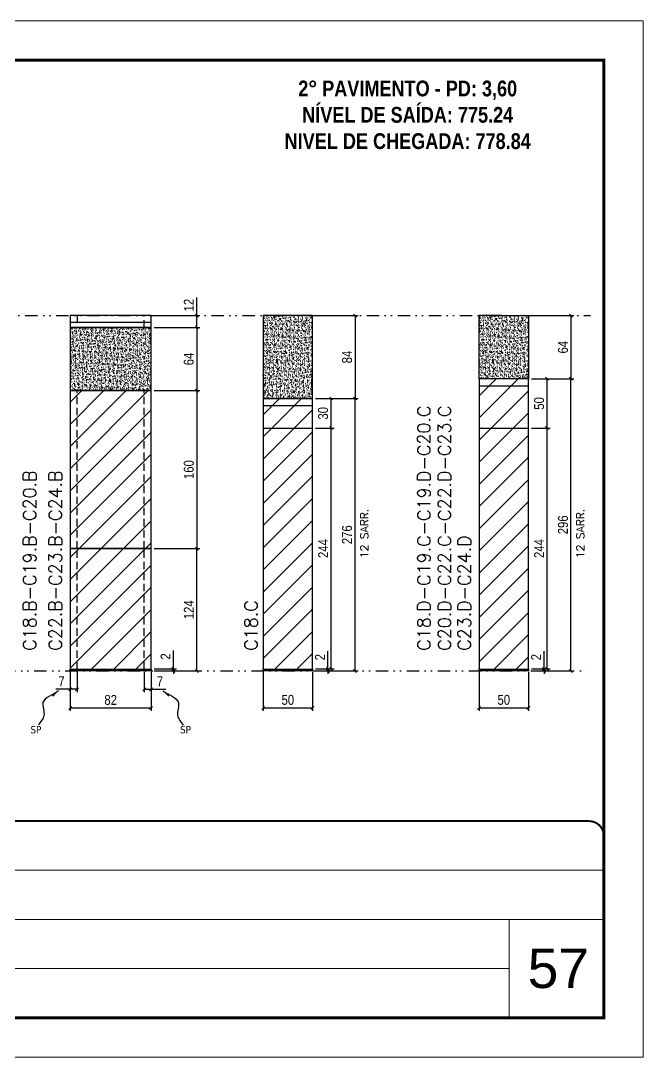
# Model space of a CAD drawing. Extents: x 2949 to 9203, y -16089 to 12527.
# Drawn here: x 3803 to 4434, y -4603 to -3553 of the extents above; entities that cross this region are included whole.
import ezdxf

# ---------------------------------------------------------------- set-up
doc = ezdxf.new("R2010")
doc.units = 0
for name, pattern in [('CONTINUO', [0]), ('DASHED', [0.75, 0.5, -0.25]), ('DIVIDE2', [0.625, 0.25, -0.125, 0, -0.125, 0, -0.125]), ('HIDDEN', [0.375, 0.25, -0.125])]:
    doc.linetypes.add(name, pattern=pattern)
for name, color, linetype, lineweight in [('CARIMBO', 255, 'Continuous', 9), ('Folhas', 255, 'Continuous', 9), ('Hachura', 251, 'Continuous', 9), ('SARRAFO DE PRESSAO', 251, 'DASHED', 9), ('Texto Seção', 7, 'Continuous', 15)]:
    doc.layers.add(name, color=color, linetype=linetype, lineweight=lineweight)
for name, color, linetype in [('COTA', 241, 'Continuous'), ('cotas', 4, 'Continuous'), ('NOMENCLATURA', 7, 'Continuous'), ('Nível', 160, 'Continuous'), ('Painéis', 200, 'Continuous'), ('SARR_2.2x7', 40, 'Continuous'), ('Sarrafo de Pressão', 42, 'HIDDEN'), ('texto', 7, 'Continuous')]:
    doc.layers.add(name, color=color, linetype=linetype)
doc.styles.add('ARIAL', font='arial.ttf')
doc.styles.add('COTA TECNICA', font='techl___.ttf', dxfattribs={"height": 10})
doc.styles.add('COTA TECNICA-50', font='techl___.ttf', dxfattribs={"height": 10})
doc.styles.add('REGUA-120', font='ROMANS.shx', dxfattribs={"height": 15})
doc.styles.add('ROMANC', font='techb___.ttf', dxfattribs={"height": 2.5})
doc.styles.add('ROMANS', font='romans.shx')
doc.styles.get("Standard").update_dxf_attribs({"font": 'arial.ttf'})
doc.dimstyles.new('COTA PAINEL-50', dxfattribs={"dimtxt": 10, "dimasz": 3, "dimexe": 3, "dimexo": 3, "dimgap": 3, "dimtad": 1, "dimdec": 1, "dimzin": 12, "dimdsep": 46, "dimtxsty": 'COTA TECNICA-50', "dimblk1": 'OBLIQUE', "dimblk2": 'OBLIQUE', "dimsah": 1, "dimcen": 0.9, "dimclrd": 4, "dimclre": 4, "dimclrt": 240, "dimadec": 1, "dimazin": 3, "dimtfac": 1, "dimtdec": 1, "dimtmove": 0, "dimatfit": 3, "dimfxl": 1, "dimtolj": 1, "dimtzin": 12, "dimarcsym": 0})
doc.dimstyles.new('PAINEL', dxfattribs={"dimtxt": 10, "dimasz": 3, "dimexe": 3, "dimexo": 3, "dimgap": 3, "dimtad": 1, "dimdec": 1, "dimzin": 12, "dimdsep": 46, "dimtxsty": 'COTA TECNICA', "dimblk1": 'OBLIQUE', "dimblk2": 'OBLIQUE', "dimsah": 1, "dimcen": 0.9, "dimclrd": 4, "dimclre": 4, "dimclrt": 240, "dimadec": 1, "dimazin": 3, "dimtfac": 1, "dimtdec": 1, "dimtmove": 0, "dimatfit": 3, "dimfxl": 1, "dimtolj": 1, "dimtzin": 12, "dimarcsym": 0})
doc.dimstyles.get("Standard").update_dxf_attribs({"dimtxt": 0.18, "dimasz": 0.18, "dimexe": 0.18, "dimexo": 0.0625, "dimgap": 0.09, "dimtad": 0, "dimtih": 1, "dimtoh": 1, "dimdec": 4, "dimzin": 0, "dimdsep": 46, "dimtxsty": 'Standard', "dimcen": 0.09, "dimadec": 0, "dimazin": 0, "dimtfac": 1, "dimtdec": 4, "dimtofl": 0, "dimtmove": 0, "dimatfit": 3, "dimfxl": 1, "dimtolj": 1, "dimtzin": 0, "dimarcsym": 0})
pattern_1 = [(45, (51.4, 0), (-11.22532, 11.22532), [])]
pattern_2 = [(45, (31.358, 0), (-11.22532, 11.22532), [])]
pattern_3 = [(45, (70.199, 0), (-11.22532, 11.22532), [])]

# ---------------------------------------------------------------- blocks, each defined once
blk = doc.blocks.new('9999999999')
at = {"color": 30, "linetype": 'CONTINUO'}
for p, q in [((98564.6, 34379.6), (99584, 34379.6)), ((98564.6, 34329.8), (99488, 34329.8)), ((99584, 34329.8), (99488, 34329.8)), ((99488, 34329.8), (99488, 34230.2)), ((98564.6, 34280), (99488, 34280))]:
    blk.add_line(p, q, dxfattribs=at)
at = {"color": 30, "linetype": 'CONTINUO', "const_width": 2}
blk.add_lwpolyline([(99584, 34230.2), (99584, 34414.4, 0.414214), (99569, 34429.4), (98229, 34429.4, 0.414214), (98214, 34414.4), (98214, 34245.2, 0.414214), (98229, 34230.2), (99584, 34230.2)], format="xyb", dxfattribs=at)
at = {"layer": 'Folhas'}
blk.add_lwpolyline([(98139, 34190.2), (99624, 34190.2), (99624, 35240.2), (98139, 35240.2)], close=True, dxfattribs=at)
at = {"layer": 'Folhas', "color": 30, "const_width": 3}
blk.add_lwpolyline([(98214, 34230.2), (99584, 34230.2), (99584, 35200.2), (98214, 35200.2)], close=True, dxfattribs=at)
blk = doc.blocks.new('_Oblique')
at = {"color": 0, "linetype": 'ByBlock', "lineweight": -2}
blk.add_line((-0.5, -0.5), (0.5, 0.5), dxfattribs=at)
blk = doc.blocks.new('*D1960')
at = {"layer": 'COTA', "color": 4, "lineweight": -2, "transparency": 16777216}
for p, q in [((3853.4, -4213), (3853.4, -4252.5)), ((3935.4, -4213), (3935.4, -4252.5)), ((3853.4, -4249.5), (3935.4, -4249.5))]:
    blk.add_line(p, q, dxfattribs=at)
at = {"layer": 'Defpoints', "color": 0, "transparency": 16777216}
for p in [(3853.4, -4210), (3935.4, -4210), (3935.4, -4249.5)]:
    blk.add_point(p, dxfattribs=at)
at = {"layer": 'COTA', "color": 4, "lineweight": -2, "transparency": 16777216, "xscale": 3, "yscale": 3, "zscale": 3, "rotation": 180}
blk.add_blockref('_Oblique', (3853.4, -4249.5), dxfattribs=at)
at = {"layer": 'COTA', "color": 4, "lineweight": -2, "transparency": 16777216, "xscale": 3, "yscale": 3, "zscale": 3}
blk.add_blockref('_Oblique', (3935.4, -4249.5), dxfattribs=at)
at = {"layer": 'COTA', "color": 240, "transparency": 16777216, "insert": (3894.4, -4241.4), "char_height": 10, "attachment_point": 5, "style": 'COTA TECNICA'}
blk.add_mtext('\\A1;82', dxfattribs=at)
blk = doc.blocks.new('*D1961')
at = {"layer": 'COTA', "color": 4, "lineweight": -2, "transparency": 16777216}
for p, q in [((3938.4, -4088), (3984.7, -4088)), ((3981.7, -4212), (3981.7, -4088)), ((3938.4, -4212), (3984.7, -4212))]:
    blk.add_line(p, q, dxfattribs=at)
at = {"layer": 'Defpoints', "color": 0, "transparency": 16777216}
for p in [(3935.4, -4088), (3981.7, -4088), (3935.4, -4212)]:
    blk.add_point(p, dxfattribs=at)
at = {"layer": 'COTA', "color": 4, "lineweight": -2, "transparency": 16777216, "xscale": 3, "yscale": 3, "zscale": 3}
for p, rotation in [((3981.7, -4088), 90), ((3981.7, -4212), 270)]:
    blk.add_blockref('_Oblique', p, dxfattribs=dict(at, rotation=rotation))
at = {"layer": 'COTA', "color": 240, "transparency": 16777216, "insert": (3973.6, -4150), "char_height": 10, "attachment_point": 5, "rotation": 90, "style": 'COTA TECNICA-50'}
blk.add_mtext('\\A1;124', dxfattribs=at)
blk = doc.blocks.new('*D1962')
at = {"layer": 'COTA', "color": 4, "lineweight": -2, "transparency": 16777216}
for p, q in [((3958, -4210), (3958, -4191.2)), ((3938.4, -4210), (3961, -4210)), ((3958, -4212), (3958, -4210)), ((3938.4, -4212), (3961, -4212)), ((3958, -4212), (3958, -4215))]:
    blk.add_line(p, q, dxfattribs=at)
at = {"layer": 'Defpoints', "color": 0, "transparency": 16777216}
for p in [(3935.4, -4210), (3935.4, -4212), (3958, -4212)]:
    blk.add_point(p, dxfattribs=at)
at = {"layer": 'COTA', "color": 4, "lineweight": -2, "transparency": 16777216, "xscale": 3, "yscale": 3, "zscale": 3}
for p, rotation in [((3958, -4210), 270), ((3958, -4212), 90)]:
    blk.add_blockref('_Oblique', p, dxfattribs=dict(at, rotation=rotation))
at = {"layer": 'COTA', "color": 240, "transparency": 16777216, "insert": (3950, -4197.3), "char_height": 10, "attachment_point": 5, "rotation": 90, "style": 'COTA TECNICA-50'}
blk.add_mtext('\\A1;2', dxfattribs=at)
blk = doc.blocks.new('*D1963')
at = {"layer": 'COTA', "color": 4, "linetype": 'ByBlock', "lineweight": -2, "transparency": 16777216}
for p, q in [((3938.4, -3864), (3984.7, -3864)), ((3981.7, -3864), (3981.7, -3928)), ((3938.4, -3928), (3984.7, -3928))]:
    blk.add_line(p, q, dxfattribs=at)
at = {"layer": 'Defpoints', "color": 0, "linetype": 'ByBlock', "transparency": 16777216}
for p in [(3935.4, -3864), (3935.4, -3928), (3981.7, -3928)]:
    blk.add_point(p, dxfattribs=at)
at = {"layer": 'COTA', "color": 4, "linetype": 'ByBlock', "lineweight": -2, "transparency": 16777216, "xscale": 3, "yscale": 3, "zscale": 3}
for p, rotation in [((3981.7, -3864), 90), ((3981.7, -3928), 270)]:
    blk.add_blockref('_Oblique', p, dxfattribs=dict(at, rotation=rotation))
at = {"layer": 'COTA', "color": 240, "linetype": 'ByBlock', "transparency": 16777216, "insert": (3973.6, -3896), "char_height": 10, "attachment_point": 5, "rotation": 90, "style": 'COTA TECNICA'}
blk.add_mtext('\\A1;64', dxfattribs=at)
blk = doc.blocks.new('*D1976')
at = {"layer": 'COTA', "color": 4, "linetype": 'ByBlock', "lineweight": -2, "transparency": 16777216}
for p, q in [((3938.4, -3928), (3984.7, -3928)), ((3981.7, -3928), (3981.7, -4088)), ((3938.4, -4088), (3984.7, -4088))]:
    blk.add_line(p, q, dxfattribs=at)
at = {"layer": 'Defpoints', "color": 0, "linetype": 'ByBlock', "transparency": 16777216}
for p in [(3935.4, -3928), (3935.4, -4088), (3981.7, -4088)]:
    blk.add_point(p, dxfattribs=at)
at = {"layer": 'COTA', "color": 4, "linetype": 'ByBlock', "lineweight": -2, "transparency": 16777216, "xscale": 3, "yscale": 3, "zscale": 3}
for p, rotation in [((3981.7, -3928), 90), ((3981.7, -4088), 270)]:
    blk.add_blockref('_Oblique', p, dxfattribs=dict(at, rotation=rotation))
at = {"layer": 'COTA', "color": 240, "linetype": 'ByBlock', "transparency": 16777216, "insert": (3973.6, -4008), "char_height": 10, "attachment_point": 5, "rotation": 90, "style": 'COTA TECNICA'}
blk.add_mtext('\\A1;160', dxfattribs=at)
blk = doc.blocks.new('*D1964')
at = {"layer": 'COTA', "color": 4, "lineweight": -2, "transparency": 16777216}
for p, q in [((4048.9, -4213), (4048.9, -4252.4)), ((4098.9, -4213), (4098.9, -4252.4)), ((4048.9, -4249.4), (4098.9, -4249.4))]:
    blk.add_line(p, q, dxfattribs=at)
at = {"layer": 'Defpoints', "color": 0, "transparency": 16777216}
for p in [(4048.9, -4210), (4098.9, -4210), (4098.9, -4249.4)]:
    blk.add_point(p, dxfattribs=at)
at = {"layer": 'COTA', "color": 4, "lineweight": -2, "transparency": 16777216, "xscale": 3, "yscale": 3, "zscale": 3, "rotation": 180}
blk.add_blockref('_Oblique', (4048.9, -4249.4), dxfattribs=at)
at = {"layer": 'COTA', "color": 4, "lineweight": -2, "transparency": 16777216, "xscale": 3, "yscale": 3, "zscale": 3}
blk.add_blockref('_Oblique', (4098.9, -4249.4), dxfattribs=at)
at = {"layer": 'COTA', "color": 240, "transparency": 16777216, "insert": (4073.9, -4241.3), "char_height": 10, "attachment_point": 5, "style": 'COTA TECNICA'}
blk.add_mtext('\\A1;50', dxfattribs=at)
blk = doc.blocks.new('*D1965')
at = {"layer": 'COTA', "color": 4, "lineweight": -2, "transparency": 16777216}
for p, q in [((4101.9, -3936), (4145, -3936)), ((4142, -4212), (4142, -3936)), ((4101.9, -4212), (4145, -4212))]:
    blk.add_line(p, q, dxfattribs=at)
at = {"layer": 'Defpoints', "color": 0, "transparency": 16777216}
for p in [(4098.9, -3936), (4142, -3936), (4098.9, -4212)]:
    blk.add_point(p, dxfattribs=at)
at = {"layer": 'COTA', "color": 4, "lineweight": -2, "transparency": 16777216, "xscale": 3, "yscale": 3, "zscale": 3}
for p, rotation in [((4142, -3936), 90), ((4142, -4212), 270)]:
    blk.add_blockref('_Oblique', p, dxfattribs=dict(at, rotation=rotation))
at = {"layer": 'COTA', "color": 240, "transparency": 16777216, "insert": (4133.9, -4074), "char_height": 10, "attachment_point": 5, "rotation": 90, "style": 'COTA TECNICA'}
blk.add_mtext('\\A1;276', dxfattribs=at)
blk = doc.blocks.new('*D1966')
at = {"layer": 'COTA', "color": 4, "lineweight": -2, "transparency": 16777216}
for p, q in [((4114.5, -4210), (4114.5, -4191.9)), ((4101.9, -4210), (4117.5, -4210)), ((4114.5, -4212), (4114.5, -4210)), ((4101.9, -4212), (4117.5, -4212)), ((4114.5, -4212), (4114.5, -4215))]:
    blk.add_line(p, q, dxfattribs=at)
at = {"layer": 'Defpoints', "color": 0, "transparency": 16777216}
for p in [(4098.9, -4210), (4114.5, -4210), (4098.9, -4212)]:
    blk.add_point(p, dxfattribs=at)
at = {"layer": 'COTA', "color": 4, "lineweight": -2, "transparency": 16777216, "xscale": 3, "yscale": 3, "zscale": 3}
for p, rotation in [((4114.5, -4210), 270), ((4114.5, -4212), 90)]:
    blk.add_blockref('_Oblique', p, dxfattribs=dict(at, rotation=rotation))
at = {"layer": 'COTA', "color": 240, "transparency": 16777216, "insert": (4106.5, -4198), "char_height": 10, "attachment_point": 5, "rotation": 90, "style": 'COTA TECNICA-50'}
blk.add_mtext('\\A1;2', dxfattribs=at)
blk = doc.blocks.new('*D1977')
at = {"layer": 'COTA', "color": 4, "linetype": 'ByBlock', "lineweight": -2, "transparency": 16777216}
for p, q in [((4101.9, -3966), (4120.8, -3966)), ((4117.8, -4210), (4117.8, -3966)), ((4101.9, -4210), (4120.8, -4210))]:
    blk.add_line(p, q, dxfattribs=at)
at = {"layer": 'Defpoints', "color": 0, "linetype": 'ByBlock', "transparency": 16777216}
for p in [(4098.9, -3966), (4117.8, -3966), (4098.9, -4210)]:
    blk.add_point(p, dxfattribs=at)
at = {"layer": 'COTA', "color": 4, "linetype": 'ByBlock', "lineweight": -2, "transparency": 16777216, "xscale": 3, "yscale": 3, "zscale": 3}
for p, rotation in [((4117.8, -3966), 90), ((4117.8, -4210), 270)]:
    blk.add_blockref('_Oblique', p, dxfattribs=dict(at, rotation=rotation))
at = {"layer": 'COTA', "color": 240, "linetype": 'ByBlock', "transparency": 16777216, "insert": (4109.7, -4088), "char_height": 10, "attachment_point": 5, "rotation": 90, "style": 'COTA TECNICA'}
blk.add_mtext('\\A1;244', dxfattribs=at)
blk = doc.blocks.new('*D1978')
at = {"layer": 'COTA', "color": 4, "linetype": 'ByBlock', "lineweight": -2, "transparency": 16777216}
for p, q in [((4101.9, -3936), (4120.8, -3936)), ((4117.8, -3966), (4117.8, -3936)), ((4101.9, -3966), (4120.8, -3966))]:
    blk.add_line(p, q, dxfattribs=at)
at = {"layer": 'Defpoints', "color": 0, "linetype": 'ByBlock', "transparency": 16777216}
for p in [(4098.9, -3936), (4117.8, -3936), (4098.9, -3966)]:
    blk.add_point(p, dxfattribs=at)
at = {"layer": 'COTA', "color": 4, "linetype": 'ByBlock', "lineweight": -2, "transparency": 16777216, "xscale": 3, "yscale": 3, "zscale": 3}
for p, rotation in [((4117.8, -3936), 90), ((4117.8, -3966), 270)]:
    blk.add_blockref('_Oblique', p, dxfattribs=dict(at, rotation=rotation))
at = {"layer": 'COTA', "color": 240, "linetype": 'ByBlock', "transparency": 16777216, "insert": (4109.6, -3951), "char_height": 10, "attachment_point": 5, "rotation": 90, "style": 'COTA TECNICA'}
blk.add_mtext('\\A1;30', dxfattribs=at)
blk = doc.blocks.new('*D1967')
at = {"layer": 'COTA', "color": 4, "lineweight": -2, "transparency": 16777216}
for p, q in [((4267.7, -4213), (4267.7, -4252.4)), ((4317.7, -4213), (4317.7, -4252.4)), ((4267.7, -4249.4), (4317.7, -4249.4))]:
    blk.add_line(p, q, dxfattribs=at)
at = {"layer": 'Defpoints', "color": 0, "transparency": 16777216}
for p in [(4267.7, -4210), (4317.7, -4210), (4317.7, -4249.4)]:
    blk.add_point(p, dxfattribs=at)
at = {"layer": 'COTA', "color": 4, "lineweight": -2, "transparency": 16777216, "xscale": 3, "yscale": 3, "zscale": 3, "rotation": 180}
blk.add_blockref('_Oblique', (4267.7, -4249.4), dxfattribs=at)
at = {"layer": 'COTA', "color": 4, "lineweight": -2, "transparency": 16777216, "xscale": 3, "yscale": 3, "zscale": 3}
blk.add_blockref('_Oblique', (4317.7, -4249.4), dxfattribs=at)
at = {"layer": 'COTA', "color": 240, "transparency": 16777216, "insert": (4292.7, -4241.3), "char_height": 10, "attachment_point": 5, "style": 'COTA TECNICA'}
blk.add_mtext('\\A1;50', dxfattribs=at)
blk = doc.blocks.new('*D1968')
at = {"layer": 'COTA', "color": 4, "lineweight": -2, "transparency": 16777216}
for p, q in [((4320.7, -3916), (4363.8, -3916)), ((4360.8, -4212), (4360.8, -3916)), ((4320.7, -4212), (4363.8, -4212))]:
    blk.add_line(p, q, dxfattribs=at)
at = {"layer": 'Defpoints', "color": 0, "transparency": 16777216}
for p in [(4317.7, -3916), (4360.8, -3916), (4317.7, -4212)]:
    blk.add_point(p, dxfattribs=at)
at = {"layer": 'COTA', "color": 4, "lineweight": -2, "transparency": 16777216, "xscale": 3, "yscale": 3, "zscale": 3}
for p, rotation in [((4360.8, -3916), 90), ((4360.8, -4212), 270)]:
    blk.add_blockref('_Oblique', p, dxfattribs=dict(at, rotation=rotation))
at = {"layer": 'COTA', "color": 240, "transparency": 16777216, "insert": (4352.7, -4064), "char_height": 10, "attachment_point": 5, "rotation": 90, "style": 'COTA TECNICA'}
blk.add_mtext('\\A1;296', dxfattribs=at)
blk = doc.blocks.new('*D1969')
at = {"layer": 'COTA', "color": 4, "lineweight": -2, "transparency": 16777216}
for p, q in [((4333.5, -4210), (4333.5, -4191.9)), ((4320.7, -4210), (4336.5, -4210)), ((4333.5, -4212), (4333.5, -4210)), ((4320.7, -4212), (4336.5, -4212)), ((4333.5, -4212), (4333.5, -4215))]:
    blk.add_line(p, q, dxfattribs=at)
at = {"layer": 'Defpoints', "color": 0, "transparency": 16777216}
for p in [(4317.7, -4210), (4333.5, -4210), (4317.7, -4212)]:
    blk.add_point(p, dxfattribs=at)
at = {"layer": 'COTA', "color": 4, "lineweight": -2, "transparency": 16777216, "xscale": 3, "yscale": 3, "zscale": 3}
for p, rotation in [((4333.5, -4210), 270), ((4333.5, -4212), 90)]:
    blk.add_blockref('_Oblique', p, dxfattribs=dict(at, rotation=rotation))
at = {"layer": 'COTA', "color": 240, "transparency": 16777216, "insert": (4325.5, -4198), "char_height": 10, "attachment_point": 5, "rotation": 90, "style": 'COTA TECNICA-50'}
blk.add_mtext('\\A1;2', dxfattribs=at)
blk = doc.blocks.new('*D1979')
at = {"layer": 'COTA', "color": 4, "linetype": 'ByBlock', "lineweight": -2, "transparency": 16777216}
for p, q in [((4320.7, -3966), (4339.6, -3966)), ((4336.6, -4210), (4336.6, -3966)), ((4320.7, -4210), (4339.6, -4210))]:
    blk.add_line(p, q, dxfattribs=at)
at = {"layer": 'Defpoints', "color": 0, "linetype": 'ByBlock', "transparency": 16777216}
for p in [(4317.7, -3966), (4336.6, -3966), (4317.7, -4210)]:
    blk.add_point(p, dxfattribs=at)
at = {"layer": 'COTA', "color": 4, "linetype": 'ByBlock', "lineweight": -2, "transparency": 16777216, "xscale": 3, "yscale": 3, "zscale": 3}
for p, rotation in [((4336.6, -3966), 90), ((4336.6, -4210), 270)]:
    blk.add_blockref('_Oblique', p, dxfattribs=dict(at, rotation=rotation))
at = {"layer": 'COTA', "color": 240, "linetype": 'ByBlock', "transparency": 16777216, "insert": (4328.5, -4088), "char_height": 10, "attachment_point": 5, "rotation": 90, "style": 'COTA TECNICA'}
blk.add_mtext('\\A1;244', dxfattribs=at)
blk = doc.blocks.new('*D1980')
at = {"layer": 'COTA', "color": 4, "linetype": 'ByBlock', "lineweight": -2, "transparency": 16777216}
for p, q in [((4320.7, -3916), (4339.6, -3916)), ((4336.6, -3966), (4336.6, -3916)), ((4320.7, -3966), (4339.6, -3966))]:
    blk.add_line(p, q, dxfattribs=at)
at = {"layer": 'Defpoints', "color": 0, "linetype": 'ByBlock', "transparency": 16777216}
for p in [(4317.7, -3916), (4336.6, -3916), (4317.7, -3966)]:
    blk.add_point(p, dxfattribs=at)
at = {"layer": 'COTA', "color": 4, "linetype": 'ByBlock', "lineweight": -2, "transparency": 16777216, "xscale": 3, "yscale": 3, "zscale": 3}
for p, rotation in [((4336.6, -3916), 90), ((4336.6, -3966), 270)]:
    blk.add_blockref('_Oblique', p, dxfattribs=dict(at, rotation=rotation))
at = {"layer": 'COTA', "color": 240, "linetype": 'ByBlock', "transparency": 16777216, "insert": (4328.5, -3941), "char_height": 10, "attachment_point": 5, "rotation": 90, "style": 'COTA TECNICA'}
blk.add_mtext('\\A1;50', dxfattribs=at)
blk = doc.blocks.new('*D1981')
at = {"layer": 'cotas', "color": 4, "linetype": 'ByBlock', "lineweight": -2, "transparency": 16777216}
for p, q in [((4101.9, -3852), (4145, -3852)), ((4142, -3852), (4142, -3936)), ((4101.9, -3936), (4145, -3936))]:
    blk.add_line(p, q, dxfattribs=at)
at = {"layer": 'Defpoints', "color": 0, "linetype": 'ByBlock', "transparency": 16777216}
for p in [(4098.9, -3852), (4098.9, -3936), (4142, -3936)]:
    blk.add_point(p, dxfattribs=at)
at = {"layer": 'cotas', "color": 4, "linetype": 'ByBlock', "lineweight": -2, "transparency": 16777216, "xscale": 3, "yscale": 3, "zscale": 3}
for p, rotation in [((4142, -3852), 90), ((4142, -3936), 270)]:
    blk.add_blockref('_Oblique', p, dxfattribs=dict(at, rotation=rotation))
at = {"layer": 'cotas', "color": 240, "linetype": 'ByBlock', "transparency": 16777216, "insert": (4133.9, -3894), "char_height": 10, "attachment_point": 5, "rotation": 90, "style": 'COTA TECNICA'}
blk.add_mtext('\\A1;84', dxfattribs=at)
blk = doc.blocks.new('*D1972')
at = {"layer": 'COTA', "color": 4, "lineweight": -2, "transparency": 16777216}
for p, q in [((3853.4, -4215), (3853.4, -4233.5)), ((3860.4, -4213), (3860.4, -4233.5)), ((3853.4, -4230.5), (3838.7, -4230.5)), ((3860.4, -4230.5), (3853.4, -4230.5))]:
    blk.add_line(p, q, dxfattribs=at)
at = {"layer": 'Defpoints', "color": 0, "transparency": 16777216}
for p in [(3860.4, -4210), (3853.4, -4212), (3853.4, -4230.5)]:
    blk.add_point(p, dxfattribs=at)
at = {"layer": 'COTA', "color": 4, "lineweight": -2, "transparency": 16777216, "xscale": 3, "yscale": 3, "zscale": 3, "rotation": 180}
blk.add_blockref('_Oblique', (3853.4, -4230.5), dxfattribs=at)
at = {"layer": 'COTA', "color": 4, "lineweight": -2, "transparency": 16777216, "xscale": 3, "yscale": 3, "zscale": 3}
blk.add_blockref('_Oblique', (3860.4, -4230.5), dxfattribs=at)
at = {"layer": 'COTA', "color": 240, "transparency": 16777216, "insert": (3844.6, -4222.5), "char_height": 10, "attachment_point": 5, "style": 'COTA TECNICA-50'}
blk.add_mtext('\\A1;7', dxfattribs=at)
blk = doc.blocks.new('*D1973')
at = {"layer": 'COTA', "color": 4, "lineweight": -2, "transparency": 16777216}
for p, q in [((3928.4, -4213), (3928.4, -4233.5)), ((3935.4, -4215), (3935.4, -4233.5)), ((3928.4, -4230.5), (3935.4, -4230.5)), ((3935.4, -4230.5), (3950.2, -4230.5))]:
    blk.add_line(p, q, dxfattribs=at)
at = {"layer": 'Defpoints', "color": 0, "transparency": 16777216}
for p in [(3928.4, -4210), (3935.4, -4212), (3935.4, -4230.5)]:
    blk.add_point(p, dxfattribs=at)
at = {"layer": 'COTA', "color": 4, "lineweight": -2, "transparency": 16777216, "xscale": 3, "yscale": 3, "zscale": 3, "rotation": 180}
blk.add_blockref('_Oblique', (3928.4, -4230.5), dxfattribs=at)
at = {"layer": 'COTA', "color": 4, "lineweight": -2, "transparency": 16777216, "xscale": 3, "yscale": 3, "zscale": 3}
blk.add_blockref('_Oblique', (3935.4, -4230.5), dxfattribs=at)
at = {"layer": 'COTA', "color": 240, "transparency": 16777216, "insert": (3944.3, -4222.5), "char_height": 10, "attachment_point": 5, "style": 'COTA TECNICA-50'}
blk.add_mtext('\\A1;7', dxfattribs=at)
blk = doc.blocks.new('*D3218')
at = {"layer": 'COTA', "color": 4, "lineweight": -2, "transparency": 16777216}
for p, q in [((3981.7, -3852), (3981.7, -3833.7)), ((3938.4, -3852), (3984.7, -3852)), ((3981.7, -3864), (3981.7, -3852)), ((3938.4, -3864), (3984.7, -3864))]:
    blk.add_line(p, q, dxfattribs=at)
at = {"layer": 'Defpoints', "color": 0, "transparency": 16777216}
for p in [(3935.4, -3852), (3981.7, -3852), (3935.4, -3864)]:
    blk.add_point(p, dxfattribs=at)
at = {"layer": 'COTA', "color": 4, "lineweight": -2, "transparency": 16777216, "xscale": 3, "yscale": 3, "zscale": 3}
for p, rotation in [((3981.7, -3852), 90), ((3981.7, -3864), 270)]:
    blk.add_blockref('_Oblique', p, dxfattribs=dict(at, rotation=rotation))
at = {"layer": 'COTA', "color": 240, "transparency": 16777216, "insert": (3973.6, -3841.4), "char_height": 10, "attachment_point": 5, "rotation": 90, "style": 'COTA TECNICA-50'}
blk.add_mtext('\\A1;12', dxfattribs=at)
blk = doc.blocks.new('*D3220')
at = {"layer": 'cotas', "color": 4, "linetype": 'ByBlock', "lineweight": -2, "transparency": 16777216}
for p, q in [((4320.7, -3852), (4363.8, -3852)), ((4360.8, -3852), (4360.8, -3916)), ((4320.7, -3916), (4363.8, -3916))]:
    blk.add_line(p, q, dxfattribs=at)
at = {"layer": 'Defpoints', "color": 0, "linetype": 'ByBlock', "transparency": 16777216}
for p in [(4317.7, -3852), (4317.7, -3916), (4360.8, -3916)]:
    blk.add_point(p, dxfattribs=at)
at = {"layer": 'cotas', "color": 4, "linetype": 'ByBlock', "lineweight": -2, "transparency": 16777216, "xscale": 3, "yscale": 3, "zscale": 3}
for p, rotation in [((4360.8, -3852), 90), ((4360.8, -3916), 270)]:
    blk.add_blockref('_Oblique', p, dxfattribs=dict(at, rotation=rotation))
at = {"layer": 'cotas', "color": 240, "linetype": 'ByBlock', "transparency": 16777216, "insert": (4352.7, -3884), "char_height": 10, "attachment_point": 5, "rotation": 90, "style": 'COTA TECNICA'}
blk.add_mtext('\\A1;64', dxfattribs=at)

msp = doc.modelspace()

# ---------------------------------------------------------------- hatches: boundary and pattern name
at = {"layer": 'COTA', "linetype": 'ByBlock'}
h = msp.add_hatch(dxfattribs=at)
h.set_pattern_fill('AR-CONC', color=256, scale=0.03)
h.set_pattern_definition([(50, (31.3583, 0), (5.46554, -0.4781726), [0.5715, -6.2865]), (355, (31.358, 0), (-1.0573026, 5.7317054), [0.4572, -5.0292175]), (100.45144, (31.8137, -0.04), (4.4082374, 5.2535326), [0.4857, -5.3427073]), (46.1842, (31.358, 1.524), (8.132371, -1.26127), [0.85725, -9.42975]), (96.63556, (32.036, 1.419), (7.122124, 7.422784), [0.728551, -8.014068]), (351.18415, (31.358, 1.524), (7.122124, 7.422784), [0.685799, -7.543792]), (21, (32.1203, 1.143), (4.5484317, -3.067956), [0.5715, -6.2865]), (326, (32.12, 1.143), (1.854061, 5.525639), [0.4572, -5.0292]), (71.45144, (32.4993, 0.8873), (6.4024926, 2.457683), [0.4857, -5.342698]), (37.5, (31.3583, 0), (0.0926581, 2.53665117), [0, -4.96824, 0, -5.1054, 0, -5.04825]), (7.5, (31.3583, 0), (2.0045899, 3.0054172), [0, -2.91084, 0, -4.85394, 0, -1.92405]), (327.5, (29.659, 0), (4.06771786, -0.1718623), [0, -1.905, 0, -5.9436, 0, -7.8867]), (317.5, (28.897, 0), (4.4438754, 0.7627947), [0, -2.4765, 0, -3.94716, 0, -5.6007])])
h.paths.add_polyline_path([(4075.88, -3852.03), (4048.88, -3852.03), (4048.88, -3936.03), (4098.88, -3936.03), (4098.88, -3852.03)])
h = msp.add_hatch(dxfattribs=at)
h.set_pattern_fill('AR-CONC', color=256, scale=0.03)
h.set_pattern_definition([(50, (250.1914, 0), (5.46554, -0.4781726), [0.5715, -6.2865]), (355, (250.1914, 0), (-1.0573026, 5.7317054), [0.4572, -5.0292175]), (100.45144, (250.647, -0.04), (4.4082374, 5.2535326), [0.4857, -5.3427073]), (46.1842, (250.1914, 1.524), (8.132371, -1.26127), [0.85725, -9.42975]), (96.63556, (250.869, 1.419), (7.122124, 7.422784), [0.728551, -8.014068]), (351.18415, (250.191, 1.524), (7.122124, 7.422784), [0.685799, -7.543792]), (21, (250.9534, 1.143), (4.5484317, -3.067956), [0.5715, -6.2865]), (326, (250.9534, 1.143), (1.854061, 5.525639), [0.4572, -5.0292]), (71.45144, (251.3324, 0.8873), (6.4024926, 2.457683), [0.4857, -5.342698]), (37.5, (250.1914, 0), (0.0926581, 2.5366512), [0, -4.96824, 0, -5.1054, 0, -5.04825]), (7.5, (250.1914, 0), (2.0045899, 3.0054172), [0, -2.91084, 0, -4.85394, 0, -1.92405]), (327.5, (248.492, 0), (4.06771786, -0.1718623), [0, -1.905, 0, -5.9436, 0, -7.8867]), (317.5, (247.73, 0), (4.4438754, 0.7627947), [0, -2.4765, 0, -3.94716, 0, -5.6007])])
h.paths.add_polyline_path([(4290.71, -3852.03), (4267.71, -3852.03), (4267.71, -3916.03), (4317.71, -3916.03), (4317.71, -3852.03)])
h = msp.add_hatch(dxfattribs=at)
h.set_pattern_fill('AR-CONC', color=256, scale=0.03)
h.set_pattern_definition([(50, (-125985.4815, -29593.921), (5.46554007, -0.47817257), [0.5715, -6.2865]), (355, (-125985.4815, -29593.921), (-1.05730264, 5.73170536), [0.4572, -5.02921753]), (100.4514447, (-125985.026, -29593.961), (4.40823741, 5.25353256), [0.48570026, -5.34270734]), (46.1842, (-125985.4815, -29592.397), (8.13237123, -1.26126984), [0.85725, -9.42975]), (96.6355576, (-125984.804, -29592.502), (7.122124, 7.42278374), [0.7285507, -8.01406824]), (351.184151, (-125985.4815, -29592.397), (7.122124, 7.42278374), [0.685799, -7.54379196]), (21, (-125984.7195, -29592.778), (4.54843174, -3.06795595), [0.5715, -6.2865]), (326, (-125984.7195, -29592.778), (1.85406085, 5.52563898), [0.4572, -5.0292]), (71.451445, (-125984.3404, -29593.034), (6.40249258, 2.45768307), [0.48570026, -5.34269813]), (37.5, (-125985.4815, -29593.9212), (0.092658098, 2.536651166), [0, -4.96824, 0, -5.1054, 0, -5.04825]), (7.5, (-125985.4815, -29593.9212), (2.004589875, 3.005417245), [0, -2.91084, 0, -4.85394, 0, -1.92405]), (327.5, (-125987.1807, -29593.9212), (4.067717855, -0.17186232), [0, -1.905, 0, -5.9436, 0, -7.8867]), (317.5, (-125987.9427, -29593.921), (4.44387544, 0.76279473), [0, -2.4765, 0, -3.94716, 0, -5.6007])])
h.paths.add_polyline_path([(3853.45, -3864.03), (3853.45, -3928.03), (3935.45, -3928.03), (3935.45, -3864.03)])
at = {"layer": 'Hachura', "linetype": 'ByBlock'}
h = msp.add_hatch(dxfattribs=at)
h.set_pattern_fill('ANSI31', color=256, scale=5)
h.set_pattern_definition(pattern_1)
h.paths.add_polyline_path([(4267.71, -3966.03), (4317.71, -3966.03), (4317.71, -3916.03), (4267.71, -3916.03)])
h = msp.add_hatch(dxfattribs=at)
h.set_pattern_fill('ANSI31', color=256, scale=5)
h.set_pattern_definition(pattern_3)
h.paths.add_polyline_path([(3935.45, -3928.03), (3853.45, -3928.03), (3853.45, -4088.03), (3935.45, -4088.03)])
h = msp.add_hatch(dxfattribs=at)
h.set_pattern_fill('ANSI31', color=256, scale=5)
h.set_pattern_definition(pattern_2)
h.paths.add_polyline_path([(4048.88, -3936.03), (4048.88, -3966.03), (4098.88, -3966.03), (4098.88, -3936.03)])
h = msp.add_hatch(dxfattribs=at)
h.set_pattern_fill('ANSI31', color=256, scale=5)
h.set_pattern_definition(pattern_2)
h.paths.add_polyline_path([(4098.88, -3966.03), (4048.88, -3966.03), (4048.88, -4210.03), (4098.88, -4210.03)])
h = msp.add_hatch(dxfattribs=at)
h.set_pattern_fill('ANSI31', color=256, scale=5)
h.set_pattern_definition(pattern_1)
h.paths.add_polyline_path([(4317.71, -3966.03), (4267.71, -3966.03), (4267.71, -4210.03), (4317.71, -4210.03)])
h = msp.add_hatch(dxfattribs=at)
h.set_pattern_fill('ANSI31', color=256, scale=5)
h.set_pattern_definition(pattern_3)
h.paths.add_polyline_path([(3935.45, -4088.03), (3853.45, -4088.03), (3853.45, -4210.03), (3935.45, -4210.03)])

# ---------------------------------------------------------------- linework, layer by layer
at = {"layer": 'COTA', "linetype": 'ByBlock'}
msp.add_line((4290.71, -3852.03), (4267.71, -3852.03), dxfattribs=at)
for points in [[(4098.88, -3852.03), (4048.88, -3852.03), (4048.88, -3936.03), (4098.88, -3936.03), (4098.88, -3852.03)], [(4290.71, -3852.03), (4317.71, -3852.03), (4317.71, -3916.03), (4267.71, -3916.03), (4267.71, -3852.03)]]:
    msp.add_lwpolyline(points, dxfattribs=at)
msp.add_lwpolyline([(3853.45, -3928.03), (3935.45, -3928.03), (3935.45, -3864.03), (3853.45, -3864.03)], close=True, dxfattribs=at)
at = {"layer": 'Nível', "color": 4, "linetype": 'DIVIDE2', "ltscale": 50}
for p, q in [((3304.63, -3852.03), (4380.53, -3852.03)), ((3313.77, -4212.03), (4380.53, -4212.03))]:
    msp.add_line(p, q, dxfattribs=at)
at = {"layer": 'Painéis'}
for p, q in [((3935.45, -3852.03), (3853.45, -3852.03)), ((3853.45, -3852.03), (3853.45, -3864.03)), ((3935.45, -3864.03), (3935.45, -3852.03)), ((3853.45, -3864.03), (3935.45, -3864.03)), ((4317.71, -3916.03), (4267.71, -3916.03)), ((4317.71, -3916.03), (4267.71, -3916.03)), ((3935.45, -3928.03), (3853.45, -3928.03)), ((4048.88, -3936.03), (4098.88, -3936.03)), ((4048.88, -3966.03), (4098.88, -3966.03)), ((4267.71, -3966.03), (4317.71, -3966.03))]:
    msp.add_line(p, q, dxfattribs=at)
for points in [[(4267.71, -4210.03), (4317.71, -4210.03), (4317.71, -3916.03), (4267.71, -3916.03)], [(3853.45, -4088.03), (3935.45, -4088.03), (3935.45, -3928.03), (3853.45, -3928.03)], [(4048.88, -4210.03), (4098.88, -4210.03), (4098.88, -3936.03), (4048.88, -3936.03)], [(3853.45, -4210.03), (3935.45, -4210.03), (3935.45, -4088.03), (3853.45, -4088.03)], [(3853.45, -4210.03), (3935.45, -4210.03), (3935.45, -4212.03), (3853.45, -4212.03)], [(4048.88, -4210.03), (4098.88, -4210.03), (4098.88, -4212.03), (4048.88, -4212.03)], [(4267.71, -4210.03), (4317.71, -4210.03), (4317.71, -4212.03), (4267.71, -4212.03)]]:
    msp.add_lwpolyline(points, close=True, dxfattribs=at)
at = {"layer": 'SARR_2.2x7'}
for p, q in [((3935.45, -3859.03), (3853.45, -3859.03)), ((4267.71, -3923.03), (4317.71, -3923.03)), ((4048.88, -3943.03), (4098.88, -3943.03))]:
    msp.add_line(p, q, dxfattribs=at)
at = {"layer": 'Sarrafo de Pressão', "ltscale": 30}
for p, q in [((3860.45, -3852.03), (3860.45, -3864.03)), ((3928.45, -3864.03), (3928.45, -3852.03)), ((3860.45, -4088.03), (3860.45, -3928.03)), ((3928.45, -4088.03), (3928.45, -3928.03)), ((3860.45, -4210.03), (3860.45, -4088.03)), ((3928.45, -4210.03), (3928.45, -4088.03))]:
    msp.add_line(p, q, dxfattribs=at)

# ---------------------------------------------------------------- block references
at = {"layer": 'SARRAFO DE PRESSAO', "color": 6, "linetype": 'ByBlock'}
msp.add_blockref('9999999999', (-95189.94, -38793.52), dxfattribs=at)

# ---------------------------------------------------------------- texts
at = {"layer": 'CARIMBO', "style": 'ARIAL'}
msp.add_text('57', height=40, dxfattribs=at).set_placement((4316.89, -4533.17))
at = {"layer": 'NOMENCLATURA', "color": 2, "insert": (4195.36, -3587.26), "char_height": 16, "attachment_point": 2, "style": 'ROMANC'}
msp.add_mtext_dynamic_manual_height_columns('\\P2° PAVIMENTO - PD: 3,60\\PNÍVEL DE SAÍDA: 775.24\\PNIVEL DE CHEGADA: 778.84', width=300.2766, gutter_width=1, heights=[0], dxfattribs=at)
at = {"layer": 'texto', "color": 0, "char_height": 7.5, "attachment_point": 5}
for insert in [(3818.67, -4271.52), (3970.22, -4271.52)]:
    msp.add_mtext('{\\fTahoma|b0|i0|c0|p34;\\C4;SP}', dxfattribs=dict(at, insert=insert))
at = {"layer": 'Texto Seção', "linetype": 'Continuous', "style": 'ROMANS'}
for p in [(4155.46, -4097.69), (4374.29, -4097.69)]:
    msp.add_text('12 SARR.', height=8, rotation=90, dxfattribs=at).set_placement(p)
at = {"layer": 'Texto Seção', "char_height": 13, "width": 285.3299, "attachment_point": 7, "rotation": 90, "style": 'REGUA-120'}
for s, insert in [('C18.D-C19.C-C19.D-C20.C', (4218.28, -4191.57)), ('C20.D-C22.C-C22.D-C23.C', (4239.16, -4191.57)), ('C18.B-C19.B-C20.B', (3818.77, -4191.57)), ('C22.B-C23.B-C24.B', (3844.9, -4191.57)), ('C23.D-C24.D', (4259.16, -4191.57)), ('C18.C', (4043.13, -4191.57))]:
    msp.add_mtext(s, dxfattribs=dict(at, insert=insert))

# ---------------------------------------------------------------- dimensions: what is measured, and where the dimension line sits
at = {"layer": 'COTA'}
for base, p1, p2, angle, picture, middle in [((3981.69, -3852.03), (3935.45, -3864.03), (3935.45, -3852.03), 90, '*D3218', (3973.63, -3841.38)), ((3981.69, -4088.03), (3935.45, -4212.03), (3935.45, -4088.03), 90, '*D1961', (3973.61, -4150.03)), ((3853.45, -4230.54), (3860.45, -4210.03), (3853.45, -4212.03), 180, '*D1972', (3844.58, -4222.47))]:
    dim = msp.add_linear_dim(base=base, p1=p1, p2=p2, angle=angle, dimstyle='COTA PAINEL-50', dxfattribs=at)
    dim.commit()
    dim.dimension.update_dxf_attribs({"geometry": picture, "text_midpoint": middle})
at = {"layer": 'COTA', "linetype": 'ByBlock'}
dim = msp.add_linear_dim(base=(3981.69, -3928.03), p1=(3935.45, -3864.03), p2=(3935.45, -3928.03), angle=90, dimstyle='PAINEL', dxfattribs=at)
dim.commit()
dim.dimension.update_dxf_attribs({"geometry": '*D1963', "text_midpoint": (3981.69, -3896.03), "dimtype": 160})
at = {"layer": 'COTA'}
for base, p1, p2, picture, middle in [((4360.79, -3916.03), (4317.71, -4212.03), (4317.71, -3916.03), '*D1968', (4352.66, -4064.03)), ((4141.96, -3936.03), (4098.88, -4212.03), (4098.88, -3936.03), '*D1965', (4133.86, -4074.03))]:
    dim = msp.add_linear_dim(base=base, p1=p1, p2=p2, angle=90, dimstyle='PAINEL', override={"dimarcsym": 2}, dxfattribs=at)
    dim.commit()
    dim.dimension.update_dxf_attribs({"geometry": picture, "text_midpoint": middle})
at = {"layer": 'COTA', "linetype": 'ByBlock'}
for base, p1, p2, picture, middle in [((4336.62, -3916.03), (4317.71, -3966.03), (4317.71, -3916.03), '*D1980', (4328.51, -3941.03)), ((3981.69, -4088.03), (3935.45, -3928.03), (3935.45, -4088.03), '*D1976', (3973.58, -4008.03)), ((4117.78, -3936.03), (4098.88, -3966.03), (4098.88, -3936.03), '*D1978', (4109.56, -3951.03)), ((4117.78, -3966.03), (4098.88, -4210.03), (4098.88, -3966.03), '*D1977', (4109.71, -4088.03)), ((4336.62, -3966.03), (4317.71, -4210.03), (4317.71, -3966.03), '*D1979', (4328.54, -4088.03))]:
    dim = msp.add_linear_dim(base=base, p1=p1, p2=p2, angle=90, dimstyle='PAINEL', dxfattribs=at)
    dim.commit()
    dim.dimension.update_dxf_attribs({"geometry": picture, "text_midpoint": middle})
at = {"layer": 'COTA'}
for base, p1, p2, picture, middle in [((3957.97, -4212.03), (3935.45, -4210.03), (3935.45, -4212.03), '*D1962', (3957.97, -4197.29)), ((4114.52, -4210.03), (4098.88, -4212.03), (4098.88, -4210.03), '*D1966', (4114.52, -4197.98)), ((4333.46, -4210.03), (4317.71, -4212.03), (4317.71, -4210.03), '*D1969', (4333.46, -4197.98))]:
    dim = msp.add_linear_dim(base=base, p1=p1, p2=p2, angle=90, dimstyle='COTA PAINEL-50', dxfattribs=at)
    dim.commit()
    dim.dimension.update_dxf_attribs({"geometry": picture, "text_midpoint": middle, "dimtype": 160})
for base, p1, p2, picture, middle in [((3935.45, -4249.49), (3853.45, -4210.03), (3935.45, -4210.03), '*D1960', (3894.45, -4241.39)), ((4098.88, -4249.38), (4048.88, -4210.03), (4098.88, -4210.03), '*D1964', (4073.88, -4241.27)), ((4317.71, -4249.38), (4267.71, -4210.03), (4317.71, -4210.03), '*D1967', (4292.71, -4241.27))]:
    dim = msp.add_linear_dim(base=base, p1=p1, p2=p2, dimstyle='PAINEL', override={"dimarcsym": 2}, dxfattribs=at)
    dim.commit()
    dim.dimension.update_dxf_attribs({"geometry": picture, "text_midpoint": middle})
dim = msp.add_linear_dim(base=(3935.45, -4230.54), p1=(3928.45, -4210.03), p2=(3935.45, -4212.03), dimstyle='COTA PAINEL-50', dxfattribs=at)
dim.commit()
dim.dimension.update_dxf_attribs({"geometry": '*D1973', "text_midpoint": (3944.31, -4222.47)})
at = {"layer": 'cotas', "linetype": 'ByBlock'}
for base, p1, p2, picture, middle in [((4141.96, -3936.03), (4098.88, -3852.03), (4098.88, -3936.03), '*D1981', (4133.86, -3894.03)), ((4360.79, -3916.03), (4317.71, -3852.03), (4317.71, -3916.03), '*D3220', (4352.69, -3884.03))]:
    dim = msp.add_linear_dim(base=base, p1=p1, p2=p2, angle=90, dimstyle='PAINEL', dxfattribs=at)
    dim.commit()
    dim.dimension.update_dxf_attribs({"geometry": picture, "text_midpoint": middle})

# ---------------------------------------------------------------- leaders
at = {"layer": 'COTA', "path_type": 1}
for points in [[(3841.62, -4232.21), (3825.83, -4244.05), (3826.76, -4257.06), (3821.2, -4266.84)], [(3947.28, -4232.21), (3963.06, -4244.05), (3962.14, -4257.06), (3967.69, -4266.84)]]:
    msp.add_leader(points, dimstyle='Standard', override={"dimasz": 8}, dxfattribs=at)

doc.saveas('drawing.dxf')
